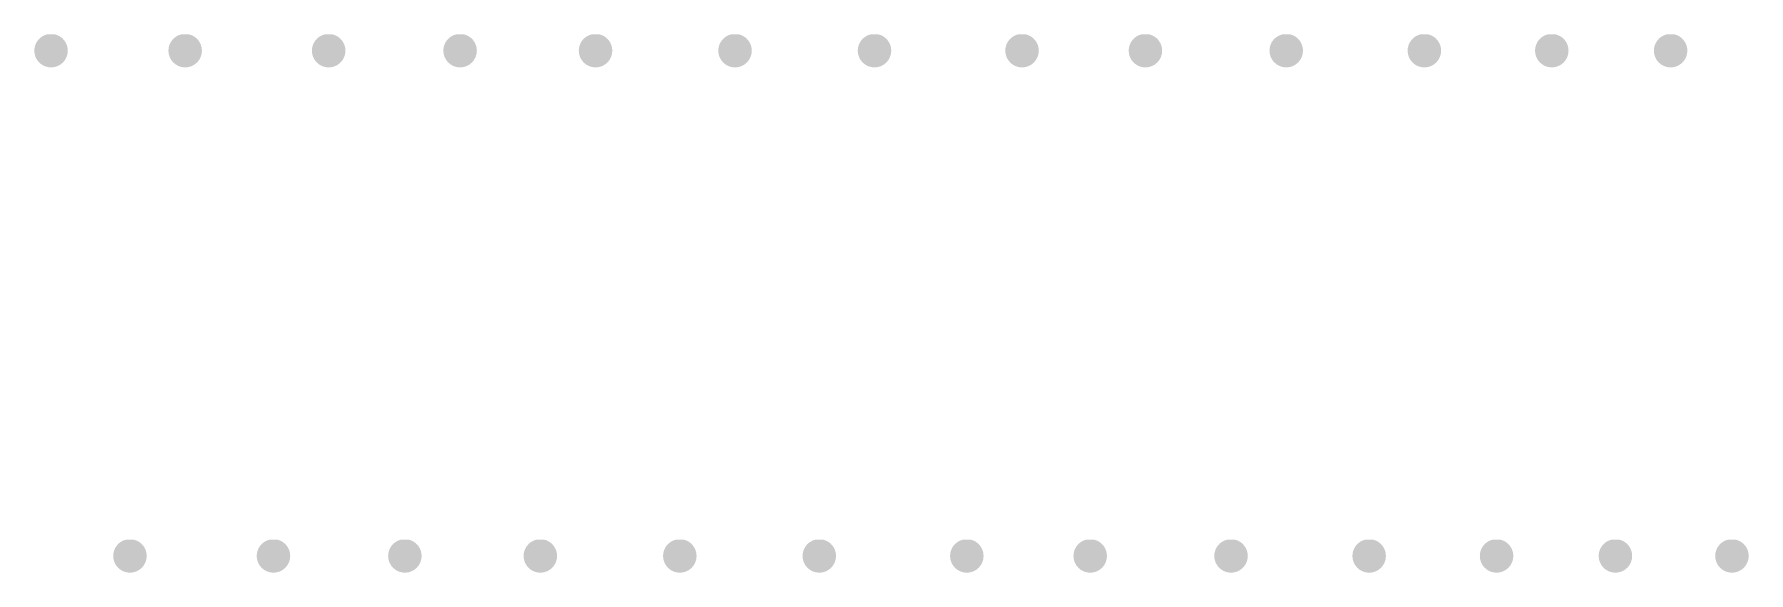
# Model space of a CAD drawing. Header units: inches. Extents: x 334 to 11487, y 261 to 10656.
# Drawn here: x 398.96 to 405.46, y 418.13 to 420.17 of the extents above; entities that cross this region are included whole.
import ezdxf

# ---------------------------------------------------------------- set-up
doc = ezdxf.new("R2010")
doc.units = ezdxf.units.IN
doc.header["$MEASUREMENT"] = 0
doc.layers.add('HATCH', color=7, linetype='Continuous')

msp = doc.modelspace()

# ---------------------------------------------------------------- hatches: boundary and pattern name
at = {"layer": 'HATCH'}
h = msp.add_hatch(dxfattribs=at)
h.set_pattern_fill('AR-CONC', color=256, scale=1e-05)
h.set_pattern_definition([(50, (64.91773826, -1.43898656), (7.172601826e-05, -6.275213498e-06), [7.5e-06, -8.25e-05]), (355, (64.91773826, -1.43898656), (-1.3875133361e-05, 7.521921337e-05), [6e-06, -6.6e-05]), (100.45144446, (64.91774424, -1.43898708), (5.7850884673e-05, 6.8943999097e-05), [6.3740192e-06, -7.01142112e-05]), (46.1842, (64.91773826, -1.43896656), (0.000106724133067, -1.655192808e-05), [1.125e-05, -0.00012375]), (96.63563549, (64.91774715, -1.43896794), (9.3466194567e-05, 9.7411860077e-05), [9.5610342e-06, -0.000105171376]), (351.18416399, (64.91773826, -1.43896656), (9.3466194505e-05, 9.7411860027e-05), [9e-06, -9.90000001e-05]), (21, (64.91774826, -1.43897156), (5.9690705212e-05, -4.02618890665e-05), [7.5e-06, -8.25e-05]), (326, (64.91774826, -1.43897156), (2.4331533192e-05, 7.2515004505e-05), [6e-06, -6.6e-05]), (71.45144474, (64.917753235, -1.438974914), (8.4022237673e-05, 3.2253115281e-05), [6.374019e-06, -7.01142112e-05]), (37.5, (64.91773826, -1.438986559), (1.2159855317e-06, 3.32893853831e-05), [0, -6.52e-05, 0, -6.7e-05, 0, -6.625e-05]), (7.5, (64.91773826, -1.43898656), (2.63069537442e-05, 3.94411711882e-05), [0, -3.82e-05, 0, -6.37e-05, 0, -2.525e-05]), (327.5, (64.91771596, -1.43898656), (5.33822436172e-05, -2.2554871734e-06), [0, -2.5e-05, 0, -7.8e-05, 0, -0.0001035]), (317.5, (64.91770596, -1.43898656), (5.83186169342e-05, 1.00104982332e-05), [0, -3.25e-05, 0, -5.18e-05, 0, -7.35e-05])])
h.paths.add_polyline_path([(399.09014, 420.10424, 0.3519417), (399.04029, 420.16629), (399.0129, 420.16629, 0.3519417), (398.96305, 420.10424, 1)])
h = msp.add_hatch(dxfattribs=at)
h.set_pattern_fill('AR-CONC', color=256, scale=1e-05)
h.set_pattern_definition([(50, (65.42627323, -1.43898656), (7.172601826e-05, -6.275213498e-06), [7.5e-06, -8.25e-05]), (355, (65.42627323, -1.43898656), (-1.3875133361e-05, 7.521921337e-05), [6e-06, -6.6e-05]), (100.45144446, (65.42627921, -1.43898708), (5.7850884673e-05, 6.8943999097e-05), [6.3740192e-06, -7.01142112e-05]), (46.1842, (65.42627323, -1.43896656), (0.000106724133067, -1.655192808e-05), [1.125e-05, -0.00012375]), (96.63563549, (65.42628212, -1.43896794), (9.3466194567e-05, 9.7411860077e-05), [9.5610342e-06, -0.000105171376]), (351.18416399, (65.42627323, -1.43896656), (9.3466194505e-05, 9.7411860027e-05), [9e-06, -9.90000001e-05]), (21, (65.42628323, -1.43897156), (5.9690705212e-05, -4.02618890665e-05), [7.5e-06, -8.25e-05]), (326, (65.42628323, -1.43897156), (2.4331533192e-05, 7.2515004505e-05), [6e-06, -6.6e-05]), (71.45144474, (65.426288204, -1.438974914), (8.4022237673e-05, 3.2253115281e-05), [6.374019e-06, -7.01142112e-05]), (37.5, (65.42627323, -1.438986559), (1.2159855317e-06, 3.32893853831e-05), [0, -6.52e-05, 0, -6.7e-05, 0, -6.625e-05]), (7.5, (65.42627323, -1.43898656), (2.63069537442e-05, 3.94411711882e-05), [0, -3.82e-05, 0, -6.37e-05, 0, -2.525e-05]), (327.5, (65.42625093, -1.43898656), (5.33822436172e-05, -2.2554871734e-06), [0, -2.5e-05, 0, -7.8e-05, 0, -0.0001035]), (317.5, (65.42624093, -1.43898656), (5.83186169342e-05, 1.00104982332e-05), [0, -3.25e-05, 0, -5.18e-05, 0, -7.35e-05])])
h.paths.add_polyline_path([(399.59867, 420.10424, 0.3519417), (399.54882, 420.16629), (399.52143, 420.16629, 0.3519417), (399.47158, 420.10424, 1)])
h = msp.add_hatch(dxfattribs=at)
h.set_pattern_fill('AR-CONC', color=256, scale=1e-05)
h.set_pattern_definition([(50, (65.970403456, -1.43898656), (7.172601826e-05, -6.275213498e-06), [7.5e-06, -8.25e-05]), (355, (65.970403456, -1.43898656), (-1.3875133361e-05, 7.521921337e-05), [6e-06, -6.6e-05]), (100.45144446, (65.97040943, -1.43898708), (5.7850884673e-05, 6.8943999097e-05), [6.3740192e-06, -7.01142112e-05]), (46.1842, (65.97040346, -1.43896656), (0.000106724133067, -1.655192808e-05), [1.125e-05, -0.00012375]), (96.63563549, (65.97041235, -1.43896794), (9.3466194567e-05, 9.7411860077e-05), [9.5610342e-06, -0.000105171376]), (351.18416399, (65.97040346, -1.43896656), (9.3466194505e-05, 9.7411860027e-05), [9e-06, -9.90000001e-05]), (21, (65.970413456, -1.43897156), (5.9690705212e-05, -4.02618890665e-05), [7.5e-06, -8.25e-05]), (326, (65.970413456, -1.43897156), (2.4331533192e-05, 7.2515004505e-05), [6e-06, -6.6e-05]), (71.45144474, (65.97041843, -1.438974914), (8.4022237673e-05, 3.2253115281e-05), [6.374019e-06, -7.01142112e-05]), (37.5, (65.970403456, -1.438986559), (1.2159855317e-06, 3.32893853831e-05), [0, -6.52e-05, 0, -6.7e-05, 0, -6.625e-05]), (7.5, (65.970403456, -1.43898656), (2.63069537442e-05, 3.94411711882e-05), [0, -3.82e-05, 0, -6.37e-05, 0, -2.525e-05]), (327.5, (65.970381156, -1.43898656), (5.33822436172e-05, -2.2554871734e-06), [0, -2.5e-05, 0, -7.8e-05, 0, -0.0001035]), (317.5, (65.970371156, -1.43898656), (5.83186169342e-05, 1.00104982332e-05), [0, -3.25e-05, 0, -5.18e-05, 0, -7.35e-05])])
h.paths.add_polyline_path([(400.1428, 420.10424, 0.3519417), (400.09295, 420.16629), (400.06556, 420.16629, 0.3519417), (400.01571, 420.10424, 1)])
h = msp.add_hatch(dxfattribs=at)
h.set_pattern_fill('AR-CONC', color=256, scale=1e-05)
h.set_pattern_definition([(50, (66.46876563, -1.43898656), (7.172601826e-05, -6.275213498e-06), [7.5e-06, -8.25e-05]), (355, (66.46876563, -1.43898656), (-1.3875133361e-05, 7.521921337e-05), [6e-06, -6.6e-05]), (100.45144446, (66.46877161, -1.43898708), (5.7850884673e-05, 6.8943999097e-05), [6.3740192e-06, -7.01142112e-05]), (46.1842, (66.46876563, -1.43896656), (0.000106724133067, -1.655192808e-05), [1.125e-05, -0.00012375]), (96.63563549, (66.46877452, -1.43896794), (9.3466194567e-05, 9.7411860077e-05), [9.5610342e-06, -0.000105171376]), (351.18416399, (66.46876563, -1.43896656), (9.3466194505e-05, 9.7411860027e-05), [9e-06, -9.90000001e-05]), (21, (66.46877563, -1.43897156), (5.9690705212e-05, -4.02618890665e-05), [7.5e-06, -8.25e-05]), (326, (66.46877563, -1.43897156), (2.4331533192e-05, 7.2515004505e-05), [6e-06, -6.6e-05]), (71.45144474, (66.468780604, -1.438974914), (8.4022237673e-05, 3.2253115281e-05), [6.374019e-06, -7.01142112e-05]), (37.5, (66.46876563, -1.438986559), (1.2159855317e-06, 3.32893853831e-05), [0, -6.52e-05, 0, -6.7e-05, 0, -6.625e-05]), (7.5, (66.46876563, -1.43898656), (2.63069537442e-05, 3.94411711882e-05), [0, -3.82e-05, 0, -6.37e-05, 0, -2.525e-05]), (327.5, (66.46874333, -1.43898656), (5.33822436172e-05, -2.2554871734e-06), [0, -2.5e-05, 0, -7.8e-05, 0, -0.0001035]), (317.5, (66.46873333, -1.43898656), (5.83186169342e-05, 1.00104982332e-05), [0, -3.25e-05, 0, -5.18e-05, 0, -7.35e-05])])
h.paths.add_polyline_path([(400.64117, 420.10424, 0.3519417), (400.59131, 420.16629), (400.56393, 420.16629, 0.3519417), (400.51407, 420.10424, 1)])
h = msp.add_hatch(dxfattribs=at)
h.set_pattern_fill('AR-CONC', color=256, scale=1e-05)
h.set_pattern_definition([(50, (66.982386996, -1.43898656), (7.172601826e-05, -6.275213498e-06), [7.5e-06, -8.25e-05]), (355, (66.982386996, -1.43898656), (-1.3875133361e-05, 7.521921337e-05), [6e-06, -6.6e-05]), (100.45144446, (66.98239297, -1.43898708), (5.7850884673e-05, 6.8943999097e-05), [6.3740192e-06, -7.01142112e-05]), (46.1842, (66.982387, -1.43896656), (0.000106724133067, -1.655192808e-05), [1.125e-05, -0.00012375]), (96.63563549, (66.98239589, -1.43896794), (9.3466194567e-05, 9.7411860077e-05), [9.5610342e-06, -0.000105171376]), (351.18416399, (66.982387, -1.43896656), (9.3466194505e-05, 9.7411860027e-05), [9e-06, -9.90000001e-05]), (21, (66.982396996, -1.43897156), (5.9690705212e-05, -4.02618890665e-05), [7.5e-06, -8.25e-05]), (326, (66.982396996, -1.43897156), (2.4331533192e-05, 7.2515004505e-05), [6e-06, -6.6e-05]), (71.45144474, (66.98240197, -1.438974914), (8.4022237673e-05, 3.2253115281e-05), [6.374019e-06, -7.01142112e-05]), (37.5, (66.982386996, -1.438986559), (1.2159855317e-06, 3.32893853831e-05), [0, -6.52e-05, 0, -6.7e-05, 0, -6.625e-05]), (7.5, (66.982386996, -1.43898656), (2.63069537442e-05, 3.94411711882e-05), [0, -3.82e-05, 0, -6.37e-05, 0, -2.525e-05]), (327.5, (66.982364696, -1.43898656), (5.33822436172e-05, -2.2554871734e-06), [0, -2.5e-05, 0, -7.8e-05, 0, -0.0001035]), (317.5, (66.982354696, -1.43898656), (5.83186169342e-05, 1.00104982332e-05), [0, -3.25e-05, 0, -5.18e-05, 0, -7.35e-05])])
h.paths.add_polyline_path([(401.15479, 420.10424, 0.3519417), (401.10493, 420.16629), (401.07755, 420.16629, 0.3519417), (401.02769, 420.10424, 1)])
h = msp.add_hatch(dxfattribs=at)
h.set_pattern_fill('AR-CONC', color=256, scale=1e-05)
h.set_pattern_definition([(50, (67.511267555, -1.43898656), (7.172601826e-05, -6.275213498e-06), [7.5e-06, -8.25e-05]), (355, (67.511267555, -1.43898656), (-1.3875133361e-05, 7.521921337e-05), [6e-06, -6.6e-05]), (100.45144446, (67.51127353, -1.43898708), (5.7850884673e-05, 6.8943999097e-05), [6.3740192e-06, -7.01142112e-05]), (46.1842, (67.511267555, -1.43896656), (0.000106724133067, -1.655192808e-05), [1.125e-05, -0.00012375]), (96.63563549, (67.51127645, -1.43896794), (9.3466194567e-05, 9.7411860077e-05), [9.5610342e-06, -0.000105171376]), (351.18416399, (67.51126755, -1.43896656), (9.3466194505e-05, 9.7411860027e-05), [9e-06, -9.90000001e-05]), (21, (67.511277555, -1.43897156), (5.9690705212e-05, -4.02618890665e-05), [7.5e-06, -8.25e-05]), (326, (67.511277555, -1.43897156), (2.4331533192e-05, 7.2515004505e-05), [6e-06, -6.6e-05]), (71.45144474, (67.51128253, -1.438974914), (8.4022237673e-05, 3.2253115281e-05), [6.374019e-06, -7.01142112e-05]), (37.5, (67.511267555, -1.438986559), (1.2159855317e-06, 3.32893853831e-05), [0, -6.52e-05, 0, -6.7e-05, 0, -6.625e-05]), (7.5, (67.511267555, -1.43898656), (2.63069537442e-05, 3.94411711882e-05), [0, -3.82e-05, 0, -6.37e-05, 0, -2.525e-05]), (327.5, (67.511245255, -1.43898656), (5.33822436172e-05, -2.2554871734e-06), [0, -2.5e-05, 0, -7.8e-05, 0, -0.0001035]), (317.5, (67.511235255, -1.43898656), (5.83186169342e-05, 1.00104982332e-05), [0, -3.25e-05, 0, -5.18e-05, 0, -7.35e-05])])
h.paths.add_polyline_path([(401.68367, 420.10424, 0.3519417), (401.63381, 420.16629), (401.60643, 420.16629, 0.3519417), (401.55657, 420.10424, 1)])
h = msp.add_hatch(dxfattribs=at)
h.set_pattern_fill('AR-CONC', color=256, scale=1e-05)
h.set_pattern_definition([(50, (68.04013859, -1.43898656), (7.172601826e-05, -6.275213498e-06), [7.5e-06, -8.25e-05]), (355, (68.04013859, -1.43898656), (-1.3875133361e-05, 7.521921337e-05), [6e-06, -6.6e-05]), (100.45144446, (68.040144566, -1.43898708), (5.7850884673e-05, 6.8943999097e-05), [6.3740192e-06, -7.01142112e-05]), (46.1842, (68.04013859, -1.43896656), (0.000106724133067, -1.655192808e-05), [1.125e-05, -0.00012375]), (96.63563549, (68.04014748, -1.43896794), (9.3466194567e-05, 9.7411860077e-05), [9.5610342e-06, -0.000105171376]), (351.18416399, (68.04013859, -1.43896656), (9.3466194505e-05, 9.7411860027e-05), [9e-06, -9.90000001e-05]), (21, (68.04014859, -1.43897156), (5.9690705212e-05, -4.02618890665e-05), [7.5e-06, -8.25e-05]), (326, (68.04014859, -1.43897156), (2.4331533192e-05, 7.2515004505e-05), [6e-06, -6.6e-05]), (71.45144474, (68.04015356, -1.438974914), (8.4022237673e-05, 3.2253115281e-05), [6.374019e-06, -7.01142112e-05]), (37.5, (68.040138589, -1.438986559), (1.2159855317e-06, 3.32893853831e-05), [0, -6.52e-05, 0, -6.7e-05, 0, -6.625e-05]), (7.5, (68.04013859, -1.43898656), (2.63069537442e-05, 3.94411711882e-05), [0, -3.82e-05, 0, -6.37e-05, 0, -2.525e-05]), (327.5, (68.040116289, -1.43898656), (5.33822436172e-05, -2.2554871734e-06), [0, -2.5e-05, 0, -7.8e-05, 0, -0.0001035]), (317.5, (68.04010629, -1.43898656), (5.83186169342e-05, 1.00104982332e-05), [0, -3.25e-05, 0, -5.18e-05, 0, -7.35e-05])])
h.paths.add_polyline_path([(402.21254, 420.10424, 0.3519417), (402.16269, 420.16629), (402.1353, 420.16629, 0.3519417), (402.08545, 420.10424, 1)])
h = msp.add_hatch(dxfattribs=at)
h.set_pattern_fill('AR-CONC', color=256, scale=1e-05)
h.set_pattern_definition([(50, (68.599528007, -1.43898656), (7.172601826e-05, -6.275213498e-06), [7.5e-06, -8.25e-05]), (355, (68.59952801, -1.43898656), (-1.3875133361e-05, 7.521921337e-05), [6e-06, -6.6e-05]), (100.45144446, (68.599533984, -1.43898708), (5.7850884673e-05, 6.8943999097e-05), [6.3740192e-06, -7.01142112e-05]), (46.1842, (68.59952801, -1.43896656), (0.000106724133067, -1.655192808e-05), [1.125e-05, -0.00012375]), (96.63563549, (68.5995369, -1.43896794), (9.3466194567e-05, 9.7411860077e-05), [9.5610342e-06, -0.000105171376]), (351.18416399, (68.59952801, -1.43896656), (9.3466194505e-05, 9.7411860027e-05), [9e-06, -9.90000001e-05]), (21, (68.599538007, -1.43897156), (5.9690705212e-05, -4.02618890665e-05), [7.5e-06, -8.25e-05]), (326, (68.59953801, -1.43897156), (2.4331533192e-05, 7.2515004505e-05), [6e-06, -6.6e-05]), (71.45144474, (68.59954298, -1.438974914), (8.4022237673e-05, 3.2253115281e-05), [6.374019e-06, -7.01142112e-05]), (37.5, (68.599528007, -1.438986559), (1.2159855317e-06, 3.32893853831e-05), [0, -6.52e-05, 0, -6.7e-05, 0, -6.625e-05]), (7.5, (68.599528007, -1.43898656), (2.63069537442e-05, 3.94411711882e-05), [0, -3.82e-05, 0, -6.37e-05, 0, -2.525e-05]), (327.5, (68.599505707, -1.43898656), (5.33822436172e-05, -2.2554871734e-06), [0, -2.5e-05, 0, -7.8e-05, 0, -0.0001035]), (317.5, (68.599495707, -1.43898656), (5.83186169342e-05, 1.00104982332e-05), [0, -3.25e-05, 0, -5.18e-05, 0, -7.35e-05])])
h.paths.add_polyline_path([(402.77193, 420.10424, 0.3519417), (402.72208, 420.16629), (402.69469, 420.16629, 0.3519417), (402.64484, 420.10424, 1)])
h = msp.add_hatch(dxfattribs=at)
h.set_pattern_fill('AR-CONC', color=256, scale=1e-05)
h.set_pattern_definition([(50, (69.06738132, -1.43898656), (7.172601826e-05, -6.275213498e-06), [7.5e-06, -8.25e-05]), (355, (69.06738132, -1.43898656), (-1.3875133361e-05, 7.521921337e-05), [6e-06, -6.6e-05]), (100.45144446, (69.0673873, -1.43898708), (5.7850884673e-05, 6.8943999097e-05), [6.3740192e-06, -7.01142112e-05]), (46.1842, (69.06738132, -1.43896656), (0.000106724133067, -1.655192808e-05), [1.125e-05, -0.00012375]), (96.63563549, (69.06739021, -1.43896794), (9.3466194567e-05, 9.7411860077e-05), [9.5610342e-06, -0.000105171376]), (351.18416399, (69.06738132, -1.43896656), (9.3466194505e-05, 9.7411860027e-05), [9e-06, -9.90000001e-05]), (21, (69.06739132, -1.43897156), (5.9690705212e-05, -4.02618890665e-05), [7.5e-06, -8.25e-05]), (326, (69.06739132, -1.43897156), (2.4331533192e-05, 7.2515004505e-05), [6e-06, -6.6e-05]), (71.45144474, (69.067396295, -1.438974914), (8.4022237673e-05, 3.2253115281e-05), [6.374019e-06, -7.01142112e-05]), (37.5, (69.06738132, -1.438986559), (1.2159855317e-06, 3.32893853831e-05), [0, -6.52e-05, 0, -6.7e-05, 0, -6.625e-05]), (7.5, (69.06738132, -1.43898656), (2.63069537442e-05, 3.94411711882e-05), [0, -3.82e-05, 0, -6.37e-05, 0, -2.525e-05]), (327.5, (69.06735902, -1.43898656), (5.33822436172e-05, -2.2554871734e-06), [0, -2.5e-05, 0, -7.8e-05, 0, -0.0001035]), (317.5, (69.06734902, -1.43898656), (5.83186169342e-05, 1.00104982332e-05), [0, -3.25e-05, 0, -5.18e-05, 0, -7.35e-05])])
h.paths.add_polyline_path([(403.23978, 420.10424, 0.3519417), (403.18993, 420.16629), (403.16254, 420.16629, 0.3519417), (403.11269, 420.10424, 1)])
h = msp.add_hatch(dxfattribs=at)
h.set_pattern_fill('AR-CONC', color=256, scale=1e-05)
h.set_pattern_definition([(50, (69.60134828, -1.43898656), (7.172601826e-05, -6.275213498e-06), [7.5e-06, -8.25e-05]), (355, (69.60134828, -1.43898656), (-1.3875133361e-05, 7.521921337e-05), [6e-06, -6.6e-05]), (100.45144446, (69.601354254, -1.43898708), (5.7850884673e-05, 6.8943999097e-05), [6.3740192e-06, -7.01142112e-05]), (46.1842, (69.60134828, -1.43896656), (0.000106724133067, -1.655192808e-05), [1.125e-05, -0.00012375]), (96.63563549, (69.60135717, -1.43896794), (9.3466194567e-05, 9.7411860077e-05), [9.5610342e-06, -0.000105171376]), (351.18416399, (69.60134828, -1.43896656), (9.3466194505e-05, 9.7411860027e-05), [9e-06, -9.90000001e-05]), (21, (69.60135828, -1.43897156), (5.9690705212e-05, -4.02618890665e-05), [7.5e-06, -8.25e-05]), (326, (69.60135828, -1.43897156), (2.4331533192e-05, 7.2515004505e-05), [6e-06, -6.6e-05]), (71.45144474, (69.60136325, -1.438974914), (8.4022237673e-05, 3.2253115281e-05), [6.374019e-06, -7.01142112e-05]), (37.5, (69.601348277, -1.438986559), (1.2159855317e-06, 3.32893853831e-05), [0, -6.52e-05, 0, -6.7e-05, 0, -6.625e-05]), (7.5, (69.601348277, -1.43898656), (2.63069537442e-05, 3.94411711882e-05), [0, -3.82e-05, 0, -6.37e-05, 0, -2.525e-05]), (327.5, (69.601325977, -1.43898656), (5.33822436172e-05, -2.2554871734e-06), [0, -2.5e-05, 0, -7.8e-05, 0, -0.0001035]), (317.5, (69.601315977, -1.43898656), (5.83186169342e-05, 1.00104982332e-05), [0, -3.25e-05, 0, -5.18e-05, 0, -7.35e-05])])
h.paths.add_polyline_path([(403.77375, 420.10424, 0.3519417), (403.7239, 420.16629), (403.69651, 420.16629, 0.3519417), (403.64666, 420.10424, 1)])
h = msp.add_hatch(dxfattribs=at)
h.set_pattern_fill('AR-CONC', color=256, scale=1e-05)
h.set_pattern_definition([(50, (70.125132913, -1.43898656), (7.172601826e-05, -6.275213498e-06), [7.5e-06, -8.25e-05]), (355, (70.12513291, -1.43898656), (-1.3875133361e-05, 7.521921337e-05), [6e-06, -6.6e-05]), (100.45144446, (70.12513889, -1.43898708), (5.7850884673e-05, 6.8943999097e-05), [6.3740192e-06, -7.01142112e-05]), (46.1842, (70.12513291, -1.43896656), (0.000106724133067, -1.655192808e-05), [1.125e-05, -0.00012375]), (96.63563549, (70.12514181, -1.43896794), (9.3466194567e-05, 9.7411860077e-05), [9.5610342e-06, -0.000105171376]), (351.18416399, (70.12513291, -1.43896656), (9.3466194505e-05, 9.7411860027e-05), [9e-06, -9.90000001e-05]), (21, (70.125142913, -1.43897156), (5.9690705212e-05, -4.02618890665e-05), [7.5e-06, -8.25e-05]), (326, (70.12514291, -1.43897156), (2.4331533192e-05, 7.2515004505e-05), [6e-06, -6.6e-05]), (71.45144474, (70.12514789, -1.438974914), (8.4022237673e-05, 3.2253115281e-05), [6.374019e-06, -7.01142112e-05]), (37.5, (70.125132913, -1.438986559), (1.2159855317e-06, 3.32893853831e-05), [0, -6.52e-05, 0, -6.7e-05, 0, -6.625e-05]), (7.5, (70.125132913, -1.43898656), (2.63069537442e-05, 3.94411711882e-05), [0, -3.82e-05, 0, -6.37e-05, 0, -2.525e-05]), (327.5, (70.125110613, -1.43898656), (5.33822436172e-05, -2.2554871734e-06), [0, -2.5e-05, 0, -7.8e-05, 0, -0.0001035]), (317.5, (70.125100613, -1.43898656), (5.83186169342e-05, 1.00104982332e-05), [0, -3.25e-05, 0, -5.18e-05, 0, -7.35e-05])])
h.paths.add_polyline_path([(404.29753, 420.10424, 0.3519417), (404.24768, 420.16629), (404.22029, 420.16629, 0.3519417), (404.17044, 420.10424, 1)])
h = msp.add_hatch(dxfattribs=at)
h.set_pattern_fill('AR-CONC', color=256, scale=1e-05)
h.set_pattern_definition([(50, (70.60824542, -1.43898656), (7.172601826e-05, -6.275213498e-06), [7.5e-06, -8.25e-05]), (355, (70.60824542, -1.43898656), (-1.3875133361e-05, 7.521921337e-05), [6e-06, -6.6e-05]), (100.45144446, (70.6082514, -1.43898708), (5.7850884673e-05, 6.8943999097e-05), [6.3740192e-06, -7.01142112e-05]), (46.1842, (70.60824542, -1.43896656), (0.000106724133067, -1.655192808e-05), [1.125e-05, -0.00012375]), (96.63563549, (70.60825431, -1.43896794), (9.3466194567e-05, 9.7411860077e-05), [9.5610342e-06, -0.000105171376]), (351.18416399, (70.60824542, -1.43896656), (9.3466194505e-05, 9.7411860027e-05), [9e-06, -9.90000001e-05]), (21, (70.60825542, -1.43897156), (5.9690705212e-05, -4.02618890665e-05), [7.5e-06, -8.25e-05]), (326, (70.60825542, -1.43897156), (2.4331533192e-05, 7.2515004505e-05), [6e-06, -6.6e-05]), (71.45144474, (70.608260394, -1.438974914), (8.4022237673e-05, 3.2253115281e-05), [6.374019e-06, -7.01142112e-05]), (37.5, (70.60824542, -1.438986559), (1.2159855317e-06, 3.32893853831e-05), [0, -6.52e-05, 0, -6.7e-05, 0, -6.625e-05]), (7.5, (70.60824542, -1.43898656), (2.63069537442e-05, 3.94411711882e-05), [0, -3.82e-05, 0, -6.37e-05, 0, -2.525e-05]), (327.5, (70.60822312, -1.43898656), (5.33822436172e-05, -2.2554871734e-06), [0, -2.5e-05, 0, -7.8e-05, 0, -0.0001035]), (317.5, (70.60821312, -1.43898656), (5.83186169342e-05, 1.00104982332e-05), [0, -3.25e-05, 0, -5.18e-05, 0, -7.35e-05])])
h.paths.add_polyline_path([(404.78065, 420.10424, 0.3519417), (404.73079, 420.16629), (404.70341, 420.16629, 0.3519417), (404.65355, 420.10424, 1)])
h = msp.add_hatch(dxfattribs=at)
h.set_pattern_fill('AR-CONC', color=256, scale=1e-05)
h.set_pattern_definition([(50, (71.058858324, -1.43898656), (7.172601826e-05, -6.275213498e-06), [7.5e-06, -8.25e-05]), (355, (71.058858324, -1.43898656), (-1.3875133361e-05, 7.521921337e-05), [6e-06, -6.6e-05]), (100.45144446, (71.0588643, -1.43898708), (5.7850884673e-05, 6.8943999097e-05), [6.3740192e-06, -7.01142112e-05]), (46.1842, (71.05885832, -1.43896656), (0.000106724133067, -1.655192808e-05), [1.125e-05, -0.00012375]), (96.63563549, (71.05886722, -1.43896794), (9.3466194567e-05, 9.7411860077e-05), [9.5610342e-06, -0.000105171376]), (351.18416399, (71.05885832, -1.43896656), (9.3466194505e-05, 9.7411860027e-05), [9e-06, -9.90000001e-05]), (21, (71.058868324, -1.43897156), (5.9690705212e-05, -4.02618890665e-05), [7.5e-06, -8.25e-05]), (326, (71.058868324, -1.43897156), (2.4331533192e-05, 7.2515004505e-05), [6e-06, -6.6e-05]), (71.45144474, (71.0588733, -1.438974914), (8.4022237673e-05, 3.2253115281e-05), [6.374019e-06, -7.01142112e-05]), (37.5, (71.058858324, -1.438986559), (1.2159855317e-06, 3.32893853831e-05), [0, -6.52e-05, 0, -6.7e-05, 0, -6.625e-05]), (7.5, (71.058858324, -1.43898656), (2.63069537442e-05, 3.94411711882e-05), [0, -3.82e-05, 0, -6.37e-05, 0, -2.525e-05]), (327.5, (71.058836024, -1.43898656), (5.33822436172e-05, -2.2554871734e-06), [0, -2.5e-05, 0, -7.8e-05, 0, -0.0001035]), (317.5, (71.058826024, -1.43898656), (5.83186169342e-05, 1.00104982332e-05), [0, -3.25e-05, 0, -5.18e-05, 0, -7.35e-05])])
h.paths.add_polyline_path([(405.23126, 420.10424, 0.3519417), (405.18141, 420.16629), (405.15402, 420.16629, 0.3519417), (405.10417, 420.10424, 1)])
h = msp.add_hatch(dxfattribs=at)
h.set_pattern_fill('AR-CONC', color=256, scale=1e-05)
h.set_pattern_definition([(50, (65.21693083, -3.35441347), (7.172601826e-05, -6.275213498e-06), [7.5e-06, -8.25e-05]), (355, (65.21693083, -3.35441347), (-1.3875133361e-05, 7.521921337e-05), [6e-06, -6.6e-05]), (100.45144446, (65.216936804, -3.354413994), (5.7850884673e-05, 6.8943999097e-05), [6.3740192e-06, -7.01142112e-05]), (46.1842, (65.21693083, -3.35439347), (0.000106724133067, -1.655192808e-05), [1.125e-05, -0.00012375]), (96.63563549, (65.21693972, -3.35439485), (9.3466194567e-05, 9.7411860077e-05), [9.5610342e-06, -0.000105171376]), (351.18416399, (65.21693083, -3.35439347), (9.3466194505e-05, 9.7411860027e-05), [9e-06, -9.90000001e-05]), (21, (65.21694083, -3.35439847), (5.9690705212e-05, -4.02618890665e-05), [7.5e-06, -8.25e-05]), (326, (65.21694083, -3.35439847), (2.4331533192e-05, 7.2515004505e-05), [6e-06, -6.6e-05]), (71.45144474, (65.2169458, -3.354401826), (8.4022237673e-05, 3.2253115281e-05), [6.374019e-06, -7.01142112e-05]), (37.5, (65.216930827, -3.35441347), (1.2159855317e-06, 3.32893853831e-05), [0, -6.52e-05, 0, -6.7e-05, 0, -6.625e-05]), (7.5, (65.216930827, -3.35441347), (2.63069537442e-05, 3.94411711882e-05), [0, -3.82e-05, 0, -6.37e-05, 0, -2.525e-05]), (327.5, (65.216908527, -3.35441347), (5.33822436172e-05, -2.2554871734e-06), [0, -2.5e-05, 0, -7.8e-05, 0, -0.0001035]), (317.5, (65.216898527, -3.35441347), (5.83186169342e-05, 1.00104982332e-05), [0, -3.25e-05, 0, -5.18e-05, 0, -7.35e-05])])
h.paths.add_polyline_path([(399.38933, 418.18881, 0.3519417), (399.33948, 418.25086), (399.31209, 418.25086, 0.3519417), (399.26224, 418.18881, 1)])
h = msp.add_hatch(dxfattribs=at)
h.set_pattern_fill('AR-CONC', color=256, scale=1e-05)
h.set_pattern_definition([(50, (65.761061053, -3.35441347), (7.172601826e-05, -6.275213498e-06), [7.5e-06, -8.25e-05]), (355, (65.76106105, -3.35441347), (-1.3875133361e-05, 7.521921337e-05), [6e-06, -6.6e-05]), (100.45144446, (65.76106703, -3.354413994), (5.7850884673e-05, 6.8943999097e-05), [6.3740192e-06, -7.01142112e-05]), (46.1842, (65.76106105, -3.35439347), (0.000106724133067, -1.655192808e-05), [1.125e-05, -0.00012375]), (96.63563549, (65.76106995, -3.35439485), (9.3466194567e-05, 9.7411860077e-05), [9.5610342e-06, -0.000105171376]), (351.18416399, (65.76106105, -3.35439347), (9.3466194505e-05, 9.7411860027e-05), [9e-06, -9.90000001e-05]), (21, (65.761071053, -3.35439847), (5.9690705212e-05, -4.02618890665e-05), [7.5e-06, -8.25e-05]), (326, (65.76107105, -3.35439847), (2.4331533192e-05, 7.2515004505e-05), [6e-06, -6.6e-05]), (71.45144474, (65.76107603, -3.354401826), (8.4022237673e-05, 3.2253115281e-05), [6.374019e-06, -7.01142112e-05]), (37.5, (65.761061053, -3.35441347), (1.2159855317e-06, 3.32893853831e-05), [0, -6.52e-05, 0, -6.7e-05, 0, -6.625e-05]), (7.5, (65.761061053, -3.35441347), (2.63069537442e-05, 3.94411711882e-05), [0, -3.82e-05, 0, -6.37e-05, 0, -2.525e-05]), (327.5, (65.761038753, -3.35441347), (5.33822436172e-05, -2.2554871734e-06), [0, -2.5e-05, 0, -7.8e-05, 0, -0.0001035]), (317.5, (65.761028753, -3.35441347), (5.83186169342e-05, 1.00104982332e-05), [0, -3.25e-05, 0, -5.18e-05, 0, -7.35e-05])])
h.paths.add_polyline_path([(399.93346, 418.18881, 0.3519417), (399.88361, 418.25086), (399.85622, 418.25086, 0.3519417), (399.80637, 418.18881, 1)])
h = msp.add_hatch(dxfattribs=at)
h.set_pattern_fill('AR-CONC', color=256, scale=1e-05)
h.set_pattern_definition([(50, (66.25942323, -3.35441347), (7.172601826e-05, -6.275213498e-06), [7.5e-06, -8.25e-05]), (355, (66.25942323, -3.35441347), (-1.3875133361e-05, 7.521921337e-05), [6e-06, -6.6e-05]), (100.45144446, (66.259429204, -3.354413994), (5.7850884673e-05, 6.8943999097e-05), [6.3740192e-06, -7.01142112e-05]), (46.1842, (66.25942323, -3.35439347), (0.000106724133067, -1.655192808e-05), [1.125e-05, -0.00012375]), (96.63563549, (66.25943212, -3.35439485), (9.3466194567e-05, 9.7411860077e-05), [9.5610342e-06, -0.000105171376]), (351.18416399, (66.25942323, -3.35439347), (9.3466194505e-05, 9.7411860027e-05), [9e-06, -9.90000001e-05]), (21, (66.25943323, -3.35439847), (5.9690705212e-05, -4.02618890665e-05), [7.5e-06, -8.25e-05]), (326, (66.25943323, -3.35439847), (2.4331533192e-05, 7.2515004505e-05), [6e-06, -6.6e-05]), (71.45144474, (66.2594382, -3.354401826), (8.4022237673e-05, 3.2253115281e-05), [6.374019e-06, -7.01142112e-05]), (37.5, (66.259423227, -3.35441347), (1.2159855317e-06, 3.32893853831e-05), [0, -6.52e-05, 0, -6.7e-05, 0, -6.625e-05]), (7.5, (66.259423227, -3.35441347), (2.63069537442e-05, 3.94411711882e-05), [0, -3.82e-05, 0, -6.37e-05, 0, -2.525e-05]), (327.5, (66.259400927, -3.35441347), (5.33822436172e-05, -2.2554871734e-06), [0, -2.5e-05, 0, -7.8e-05, 0, -0.0001035]), (317.5, (66.259390927, -3.35441347), (5.83186169342e-05, 1.00104982332e-05), [0, -3.25e-05, 0, -5.18e-05, 0, -7.35e-05])])
h.paths.add_polyline_path([(400.43182, 418.18881, 0.3519417), (400.38197, 418.25086), (400.35458, 418.25086, 0.3519417), (400.30473, 418.18881, 1)])
h = msp.add_hatch(dxfattribs=at)
h.set_pattern_fill('AR-CONC', color=256, scale=1e-05)
h.set_pattern_definition([(50, (66.773044593, -3.35441347), (7.172601826e-05, -6.275213498e-06), [7.5e-06, -8.25e-05]), (355, (66.77304459, -3.35441347), (-1.3875133361e-05, 7.521921337e-05), [6e-06, -6.6e-05]), (100.45144446, (66.77305057, -3.354413994), (5.7850884673e-05, 6.8943999097e-05), [6.3740192e-06, -7.01142112e-05]), (46.1842, (66.77304459, -3.35439347), (0.000106724133067, -1.655192808e-05), [1.125e-05, -0.00012375]), (96.63563549, (66.77305349, -3.35439485), (9.3466194567e-05, 9.7411860077e-05), [9.5610342e-06, -0.000105171376]), (351.18416399, (66.77304459, -3.35439347), (9.3466194505e-05, 9.7411860027e-05), [9e-06, -9.90000001e-05]), (21, (66.773054593, -3.35439847), (5.9690705212e-05, -4.02618890665e-05), [7.5e-06, -8.25e-05]), (326, (66.77305459, -3.35439847), (2.4331533192e-05, 7.2515004505e-05), [6e-06, -6.6e-05]), (71.45144474, (66.77305957, -3.354401826), (8.4022237673e-05, 3.2253115281e-05), [6.374019e-06, -7.01142112e-05]), (37.5, (66.773044593, -3.35441347), (1.2159855317e-06, 3.32893853831e-05), [0, -6.52e-05, 0, -6.7e-05, 0, -6.625e-05]), (7.5, (66.773044593, -3.35441347), (2.63069537442e-05, 3.94411711882e-05), [0, -3.82e-05, 0, -6.37e-05, 0, -2.525e-05]), (327.5, (66.773022293, -3.35441347), (5.33822436172e-05, -2.2554871734e-06), [0, -2.5e-05, 0, -7.8e-05, 0, -0.0001035]), (317.5, (66.773012293, -3.35441347), (5.83186169342e-05, 1.00104982332e-05), [0, -3.25e-05, 0, -5.18e-05, 0, -7.35e-05])])
h.paths.add_polyline_path([(400.94545, 418.18881, 0.3519417), (400.89559, 418.25086), (400.86821, 418.25086, 0.3519417), (400.81835, 418.18881, 1)])
h = msp.add_hatch(dxfattribs=at)
h.set_pattern_fill('AR-CONC', color=256, scale=1e-05)
h.set_pattern_definition([(50, (67.30192515, -3.35441347), (7.172601826e-05, -6.275213498e-06), [7.5e-06, -8.25e-05]), (355, (67.30192515, -3.35441347), (-1.3875133361e-05, 7.521921337e-05), [6e-06, -6.6e-05]), (100.45144446, (67.30193113, -3.354413994), (5.7850884673e-05, 6.8943999097e-05), [6.3740192e-06, -7.01142112e-05]), (46.1842, (67.30192515, -3.35439347), (0.000106724133067, -1.655192808e-05), [1.125e-05, -0.00012375]), (96.63563549, (67.30193405, -3.35439485), (9.3466194567e-05, 9.7411860077e-05), [9.5610342e-06, -0.000105171376]), (351.18416399, (67.30192515, -3.35439347), (9.3466194505e-05, 9.7411860027e-05), [9e-06, -9.90000001e-05]), (21, (67.30193515, -3.35439847), (5.9690705212e-05, -4.02618890665e-05), [7.5e-06, -8.25e-05]), (326, (67.30193515, -3.35439847), (2.4331533192e-05, 7.2515004505e-05), [6e-06, -6.6e-05]), (71.45144474, (67.301940126, -3.354401826), (8.4022237673e-05, 3.2253115281e-05), [6.374019e-06, -7.01142112e-05]), (37.5, (67.301925152, -3.35441347), (1.2159855317e-06, 3.32893853831e-05), [0, -6.52e-05, 0, -6.7e-05, 0, -6.625e-05]), (7.5, (67.301925152, -3.35441347), (2.63069537442e-05, 3.94411711882e-05), [0, -3.82e-05, 0, -6.37e-05, 0, -2.525e-05]), (327.5, (67.301902852, -3.35441347), (5.33822436172e-05, -2.2554871734e-06), [0, -2.5e-05, 0, -7.8e-05, 0, -0.0001035]), (317.5, (67.30189285, -3.35441347), (5.83186169342e-05, 1.00104982332e-05), [0, -3.25e-05, 0, -5.18e-05, 0, -7.35e-05])])
h.paths.add_polyline_path([(401.47433, 418.18881, 0.3519417), (401.42447, 418.25086), (401.39709, 418.25086, 0.3519417), (401.34723, 418.18881, 1)])
h = msp.add_hatch(dxfattribs=at)
h.set_pattern_fill('AR-CONC', color=256, scale=1e-05)
h.set_pattern_definition([(50, (67.830796186, -3.35441347), (7.172601826e-05, -6.275213498e-06), [7.5e-06, -8.25e-05]), (355, (67.830796186, -3.35441347), (-1.3875133361e-05, 7.521921337e-05), [6e-06, -6.6e-05]), (100.45144446, (67.83080216, -3.354413994), (5.7850884673e-05, 6.8943999097e-05), [6.3740192e-06, -7.01142112e-05]), (46.1842, (67.83079619, -3.35439347), (0.000106724133067, -1.655192808e-05), [1.125e-05, -0.00012375]), (96.63563549, (67.83080508, -3.35439485), (9.3466194567e-05, 9.7411860077e-05), [9.5610342e-06, -0.000105171376]), (351.18416399, (67.83079619, -3.35439347), (9.3466194505e-05, 9.7411860027e-05), [9e-06, -9.90000001e-05]), (21, (67.830806186, -3.35439847), (5.9690705212e-05, -4.02618890665e-05), [7.5e-06, -8.25e-05]), (326, (67.830806186, -3.35439847), (2.4331533192e-05, 7.2515004505e-05), [6e-06, -6.6e-05]), (71.45144474, (67.83081116, -3.354401826), (8.4022237673e-05, 3.2253115281e-05), [6.374019e-06, -7.01142112e-05]), (37.5, (67.830796186, -3.35441347), (1.2159855317e-06, 3.32893853831e-05), [0, -6.52e-05, 0, -6.7e-05, 0, -6.625e-05]), (7.5, (67.830796186, -3.35441347), (2.63069537442e-05, 3.94411711882e-05), [0, -3.82e-05, 0, -6.37e-05, 0, -2.525e-05]), (327.5, (67.830773886, -3.35441347), (5.33822436172e-05, -2.2554871734e-06), [0, -2.5e-05, 0, -7.8e-05, 0, -0.0001035]), (317.5, (67.830763886, -3.35441347), (5.83186169342e-05, 1.00104982332e-05), [0, -3.25e-05, 0, -5.18e-05, 0, -7.35e-05])])
h.paths.add_polyline_path([(402.0032, 418.18881, 0.3519417), (401.95334, 418.25086), (401.92596, 418.25086, 0.3519417), (401.8761, 418.18881, 1)])
h = msp.add_hatch(dxfattribs=at)
h.set_pattern_fill('AR-CONC', color=256, scale=1e-05)
h.set_pattern_definition([(50, (68.390185604, -3.35441347), (7.172601826e-05, -6.275213498e-06), [7.5e-06, -8.25e-05]), (355, (68.390185604, -3.35441347), (-1.3875133361e-05, 7.521921337e-05), [6e-06, -6.6e-05]), (100.45144446, (68.39019158, -3.354413994), (5.7850884673e-05, 6.8943999097e-05), [6.3740192e-06, -7.01142112e-05]), (46.1842, (68.3901856, -3.35439347), (0.000106724133067, -1.655192808e-05), [1.125e-05, -0.00012375]), (96.63563549, (68.3901945, -3.35439485), (9.3466194567e-05, 9.7411860077e-05), [9.5610342e-06, -0.000105171376]), (351.18416399, (68.3901856, -3.35439347), (9.3466194505e-05, 9.7411860027e-05), [9e-06, -9.90000001e-05]), (21, (68.390195604, -3.35439847), (5.9690705212e-05, -4.02618890665e-05), [7.5e-06, -8.25e-05]), (326, (68.390195604, -3.35439847), (2.4331533192e-05, 7.2515004505e-05), [6e-06, -6.6e-05]), (71.45144474, (68.39020058, -3.354401826), (8.4022237673e-05, 3.2253115281e-05), [6.374019e-06, -7.01142112e-05]), (37.5, (68.390185604, -3.35441347), (1.2159855317e-06, 3.32893853831e-05), [0, -6.52e-05, 0, -6.7e-05, 0, -6.625e-05]), (7.5, (68.390185604, -3.35441347), (2.63069537442e-05, 3.94411711882e-05), [0, -3.82e-05, 0, -6.37e-05, 0, -2.525e-05]), (327.5, (68.390163304, -3.35441347), (5.33822436172e-05, -2.2554871734e-06), [0, -2.5e-05, 0, -7.8e-05, 0, -0.0001035]), (317.5, (68.390153304, -3.35441347), (5.83186169342e-05, 1.00104982332e-05), [0, -3.25e-05, 0, -5.18e-05, 0, -7.35e-05])])
h.paths.add_polyline_path([(402.56259, 418.18881, 0.3519417), (402.51273, 418.25086), (402.48535, 418.25086, 0.3519417), (402.43549, 418.18881, 1)])
h = msp.add_hatch(dxfattribs=at)
h.set_pattern_fill('AR-CONC', color=256, scale=1e-05)
h.set_pattern_definition([(50, (68.85803892, -3.35441347), (7.172601826e-05, -6.275213498e-06), [7.5e-06, -8.25e-05]), (355, (68.85803892, -3.35441347), (-1.3875133361e-05, 7.521921337e-05), [6e-06, -6.6e-05]), (100.45144446, (68.858044895, -3.354413994), (5.7850884673e-05, 6.8943999097e-05), [6.3740192e-06, -7.01142112e-05]), (46.1842, (68.85803892, -3.35439347), (0.000106724133067, -1.655192808e-05), [1.125e-05, -0.00012375]), (96.63563549, (68.85804781, -3.35439485), (9.3466194567e-05, 9.7411860077e-05), [9.5610342e-06, -0.000105171376]), (351.18416399, (68.85803892, -3.35439347), (9.3466194505e-05, 9.7411860027e-05), [9e-06, -9.90000001e-05]), (21, (68.85804892, -3.35439847), (5.9690705212e-05, -4.02618890665e-05), [7.5e-06, -8.25e-05]), (326, (68.85804892, -3.35439847), (2.4331533192e-05, 7.2515004505e-05), [6e-06, -6.6e-05]), (71.45144474, (68.85805389, -3.354401826), (8.4022237673e-05, 3.2253115281e-05), [6.374019e-06, -7.01142112e-05]), (37.5, (68.858038918, -3.35441347), (1.2159855317e-06, 3.32893853831e-05), [0, -6.52e-05, 0, -6.7e-05, 0, -6.625e-05]), (7.5, (68.85803892, -3.35441347), (2.63069537442e-05, 3.94411711882e-05), [0, -3.82e-05, 0, -6.37e-05, 0, -2.525e-05]), (327.5, (68.858016618, -3.35441347), (5.33822436172e-05, -2.2554871734e-06), [0, -2.5e-05, 0, -7.8e-05, 0, -0.0001035]), (317.5, (68.85800662, -3.35441347), (5.83186169342e-05, 1.00104982332e-05), [0, -3.25e-05, 0, -5.18e-05, 0, -7.35e-05])])
h.paths.add_polyline_path([(403.03044, 418.18881, 0.3519417), (402.98059, 418.25086), (402.9532, 418.25086, 0.3519417), (402.90335, 418.18881, 1)])
h = msp.add_hatch(dxfattribs=at)
h.set_pattern_fill('AR-CONC', color=256, scale=1e-05)
h.set_pattern_definition([(50, (69.392005874, -3.35441347), (7.172601826e-05, -6.275213498e-06), [7.5e-06, -8.25e-05]), (355, (69.392005874, -3.35441347), (-1.3875133361e-05, 7.521921337e-05), [6e-06, -6.6e-05]), (100.45144446, (69.39201185, -3.354413994), (5.7850884673e-05, 6.8943999097e-05), [6.3740192e-06, -7.01142112e-05]), (46.1842, (69.392005874, -3.35439347), (0.000106724133067, -1.655192808e-05), [1.125e-05, -0.00012375]), (96.63563549, (69.39201477, -3.35439485), (9.3466194567e-05, 9.7411860077e-05), [9.5610342e-06, -0.000105171376]), (351.18416399, (69.39200587, -3.35439347), (9.3466194505e-05, 9.7411860027e-05), [9e-06, -9.90000001e-05]), (21, (69.392015874, -3.35439847), (5.9690705212e-05, -4.02618890665e-05), [7.5e-06, -8.25e-05]), (326, (69.392015874, -3.35439847), (2.4331533192e-05, 7.2515004505e-05), [6e-06, -6.6e-05]), (71.45144474, (69.39202085, -3.354401826), (8.4022237673e-05, 3.2253115281e-05), [6.374019e-06, -7.01142112e-05]), (37.5, (69.392005874, -3.35441347), (1.2159855317e-06, 3.32893853831e-05), [0, -6.52e-05, 0, -6.7e-05, 0, -6.625e-05]), (7.5, (69.392005874, -3.35441347), (2.63069537442e-05, 3.94411711882e-05), [0, -3.82e-05, 0, -6.37e-05, 0, -2.525e-05]), (327.5, (69.391983574, -3.35441347), (5.33822436172e-05, -2.2554871734e-06), [0, -2.5e-05, 0, -7.8e-05, 0, -0.0001035]), (317.5, (69.391973574, -3.35441347), (5.83186169342e-05, 1.00104982332e-05), [0, -3.25e-05, 0, -5.18e-05, 0, -7.35e-05])])
h.paths.add_polyline_path([(403.56441, 418.18881, 0.3519417), (403.51455, 418.25086), (403.48717, 418.25086, 0.3519417), (403.43731, 418.18881, 1)])
h = msp.add_hatch(dxfattribs=at)
h.set_pattern_fill('AR-CONC', color=256, scale=1e-05)
h.set_pattern_definition([(50, (69.91579051, -3.35441347), (7.172601826e-05, -6.275213498e-06), [7.5e-06, -8.25e-05]), (355, (69.91579051, -3.35441347), (-1.3875133361e-05, 7.521921337e-05), [6e-06, -6.6e-05]), (100.45144446, (69.91579649, -3.354413994), (5.7850884673e-05, 6.8943999097e-05), [6.3740192e-06, -7.01142112e-05]), (46.1842, (69.91579051, -3.35439347), (0.000106724133067, -1.655192808e-05), [1.125e-05, -0.00012375]), (96.63563549, (69.9157994, -3.35439485), (9.3466194567e-05, 9.7411860077e-05), [9.5610342e-06, -0.000105171376]), (351.18416399, (69.91579051, -3.35439347), (9.3466194505e-05, 9.7411860027e-05), [9e-06, -9.90000001e-05]), (21, (69.91580051, -3.35439847), (5.9690705212e-05, -4.02618890665e-05), [7.5e-06, -8.25e-05]), (326, (69.91580051, -3.35439847), (2.4331533192e-05, 7.2515004505e-05), [6e-06, -6.6e-05]), (71.45144474, (69.915805485, -3.354401826), (8.4022237673e-05, 3.2253115281e-05), [6.374019e-06, -7.01142112e-05]), (37.5, (69.91579051, -3.35441347), (1.2159855317e-06, 3.32893853831e-05), [0, -6.52e-05, 0, -6.7e-05, 0, -6.625e-05]), (7.5, (69.91579051, -3.35441347), (2.63069537442e-05, 3.94411711882e-05), [0, -3.82e-05, 0, -6.37e-05, 0, -2.525e-05]), (327.5, (69.91576821, -3.35441347), (5.33822436172e-05, -2.2554871734e-06), [0, -2.5e-05, 0, -7.8e-05, 0, -0.0001035]), (317.5, (69.91575821, -3.35441347), (5.83186169342e-05, 1.00104982332e-05), [0, -3.25e-05, 0, -5.18e-05, 0, -7.35e-05])])
h.paths.add_polyline_path([(404.08819, 418.18881, 0.3519417), (404.03834, 418.25086), (404.01095, 418.25086, 0.3519417), (403.9611, 418.18881, 1)])
h = msp.add_hatch(dxfattribs=at)
h.set_pattern_fill('AR-CONC', color=256, scale=1e-05)
h.set_pattern_definition([(50, (70.39890302, -3.35441347), (7.172601826e-05, -6.275213498e-06), [7.5e-06, -8.25e-05]), (355, (70.39890302, -3.35441347), (-1.3875133361e-05, 7.521921337e-05), [6e-06, -6.6e-05]), (100.45144446, (70.398908994, -3.354413994), (5.7850884673e-05, 6.8943999097e-05), [6.3740192e-06, -7.01142112e-05]), (46.1842, (70.39890302, -3.35439347), (0.000106724133067, -1.655192808e-05), [1.125e-05, -0.00012375]), (96.63563549, (70.39891191, -3.35439485), (9.3466194567e-05, 9.7411860077e-05), [9.5610342e-06, -0.000105171376]), (351.18416399, (70.39890302, -3.35439347), (9.3466194505e-05, 9.7411860027e-05), [9e-06, -9.90000001e-05]), (21, (70.39891302, -3.35439847), (5.9690705212e-05, -4.02618890665e-05), [7.5e-06, -8.25e-05]), (326, (70.39891302, -3.35439847), (2.4331533192e-05, 7.2515004505e-05), [6e-06, -6.6e-05]), (71.45144474, (70.39891799, -3.354401826), (8.4022237673e-05, 3.2253115281e-05), [6.374019e-06, -7.01142112e-05]), (37.5, (70.398903017, -3.35441347), (1.2159855317e-06, 3.32893853831e-05), [0, -6.52e-05, 0, -6.7e-05, 0, -6.625e-05]), (7.5, (70.398903017, -3.35441347), (2.63069537442e-05, 3.94411711882e-05), [0, -3.82e-05, 0, -6.37e-05, 0, -2.525e-05]), (327.5, (70.398880717, -3.35441347), (5.33822436172e-05, -2.2554871734e-06), [0, -2.5e-05, 0, -7.8e-05, 0, -0.0001035]), (317.5, (70.398870717, -3.35441347), (5.83186169342e-05, 1.00104982332e-05), [0, -3.25e-05, 0, -5.18e-05, 0, -7.35e-05])])
h.paths.add_polyline_path([(404.5713, 418.18881, 0.3519417), (404.52145, 418.25086), (404.49406, 418.25086, 0.3519417), (404.44421, 418.18881, 1)])
h = msp.add_hatch(dxfattribs=at)
h.set_pattern_fill('AR-CONC', color=256, scale=1e-05)
h.set_pattern_definition([(50, (70.84951592, -3.35441347), (7.172601826e-05, -6.275213498e-06), [7.5e-06, -8.25e-05]), (355, (70.84951592, -3.35441347), (-1.3875133361e-05, 7.521921337e-05), [6e-06, -6.6e-05]), (100.45144446, (70.8495219, -3.354413994), (5.7850884673e-05, 6.8943999097e-05), [6.3740192e-06, -7.01142112e-05]), (46.1842, (70.84951592, -3.35439347), (0.000106724133067, -1.655192808e-05), [1.125e-05, -0.00012375]), (96.63563549, (70.84952481, -3.35439485), (9.3466194567e-05, 9.7411860077e-05), [9.5610342e-06, -0.000105171376]), (351.18416399, (70.84951592, -3.35439347), (9.3466194505e-05, 9.7411860027e-05), [9e-06, -9.90000001e-05]), (21, (70.84952592, -3.35439847), (5.9690705212e-05, -4.02618890665e-05), [7.5e-06, -8.25e-05]), (326, (70.84952592, -3.35439847), (2.4331533192e-05, 7.2515004505e-05), [6e-06, -6.6e-05]), (71.45144474, (70.849530895, -3.354401826), (8.4022237673e-05, 3.2253115281e-05), [6.374019e-06, -7.01142112e-05]), (37.5, (70.84951592, -3.35441347), (1.2159855317e-06, 3.32893853831e-05), [0, -6.52e-05, 0, -6.7e-05, 0, -6.625e-05]), (7.5, (70.84951592, -3.35441347), (2.63069537442e-05, 3.94411711882e-05), [0, -3.82e-05, 0, -6.37e-05, 0, -2.525e-05]), (327.5, (70.84949362, -3.35441347), (5.33822436172e-05, -2.2554871734e-06), [0, -2.5e-05, 0, -7.8e-05, 0, -0.0001035]), (317.5, (70.84948362, -3.35441347), (5.83186169342e-05, 1.00104982332e-05), [0, -3.25e-05, 0, -5.18e-05, 0, -7.35e-05])])
h.paths.add_polyline_path([(405.02192, 418.18881, 0.3519417), (404.97206, 418.25086), (404.94468, 418.25086, 0.3519417), (404.89482, 418.18881, 1)])
h = msp.add_hatch(dxfattribs=at)
h.set_pattern_fill('AR-CONC', color=256, scale=1e-05)
h.set_pattern_definition([(50, (71.291422893, -3.35441347), (7.172601826e-05, -6.275213498e-06), [7.5e-06, -8.25e-05]), (355, (71.29142289, -3.35441347), (-1.3875133361e-05, 7.521921337e-05), [6e-06, -6.6e-05]), (100.45144446, (71.29142887, -3.354413994), (5.7850884673e-05, 6.8943999097e-05), [6.3740192e-06, -7.01142112e-05]), (46.1842, (71.29142289, -3.35439347), (0.000106724133067, -1.655192808e-05), [1.125e-05, -0.00012375]), (96.63563549, (71.29143179, -3.35439485), (9.3466194567e-05, 9.7411860077e-05), [9.5610342e-06, -0.000105171376]), (351.18416399, (71.29142289, -3.35439347), (9.3466194505e-05, 9.7411860027e-05), [9e-06, -9.90000001e-05]), (21, (71.291432893, -3.35439847), (5.9690705212e-05, -4.02618890665e-05), [7.5e-06, -8.25e-05]), (326, (71.29143289, -3.35439847), (2.4331533192e-05, 7.2515004505e-05), [6e-06, -6.6e-05]), (71.45144474, (71.29143787, -3.354401826), (8.4022237673e-05, 3.2253115281e-05), [6.374019e-06, -7.01142112e-05]), (37.5, (71.291422893, -3.35441347), (1.2159855317e-06, 3.32893853831e-05), [0, -6.52e-05, 0, -6.7e-05, 0, -6.625e-05]), (7.5, (71.291422893, -3.35441347), (2.63069537442e-05, 3.94411711882e-05), [0, -3.82e-05, 0, -6.37e-05, 0, -2.525e-05]), (327.5, (71.291400593, -3.35441347), (5.33822436172e-05, -2.2554871734e-06), [0, -2.5e-05, 0, -7.8e-05, 0, -0.0001035]), (317.5, (71.291390593, -3.35441347), (5.83186169342e-05, 1.00104982332e-05), [0, -3.25e-05, 0, -5.18e-05, 0, -7.35e-05])])
h.paths.add_polyline_path([(405.46382, 418.18881, 0.3519417), (405.41397, 418.25086), (405.38658, 418.25086, 0.3519417), (405.33673, 418.18881, 1)])

doc.saveas('drawing.dxf')
